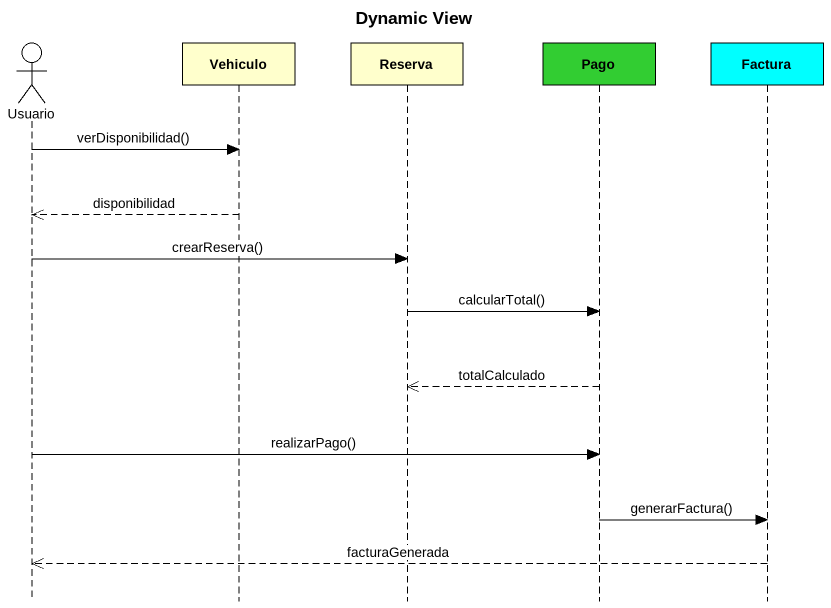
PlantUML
@startuml
title Dynamic View
hide footbox
actor Usuario
participant Vehiculo
participant Reserva
participant Pago #32CD32
participant Factura #00FFFF

Usuario -> Vehiculo : verDisponibilidad()
Vehiculo -->> Usuario : disponibilidad
Usuario -> Reserva : crearReserva()
Reserva -> Pago : calcularTotal()
Pago -->> Reserva : totalCalculado
Usuario -> Pago : realizarPago()
Pago -> Factura : generarFactura()
Factura -->> Usuario : facturaGenerada
@enduml
